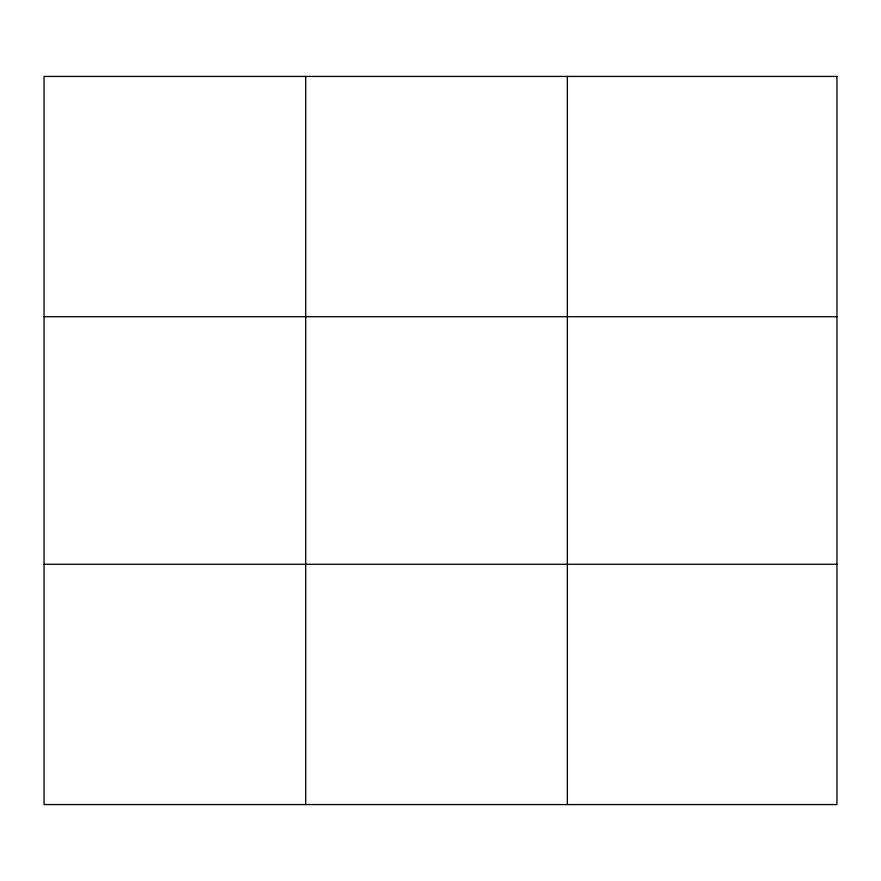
<?xml version="1.0" encoding="UTF-8"?>
<svg xmlns="http://www.w3.org/2000/svg" width="881" height="881" viewBox="0 0 881 881"><rect width="100%" height="100%" fill="white"/><g stroke="black" fill="none" stroke-linecap="round" stroke-linejoin="round"><path stroke-width="1.32" d="M305.707 76.438L305.707 804.562M567.364 76.438L567.364 804.562M44.05 316.72L836.95 316.72M44.05 564.28L836.95 564.28M836.95 76.438L836.95 804.562L44.05 804.562L44.05 76.438L836.95 76.438"/></g></svg>
